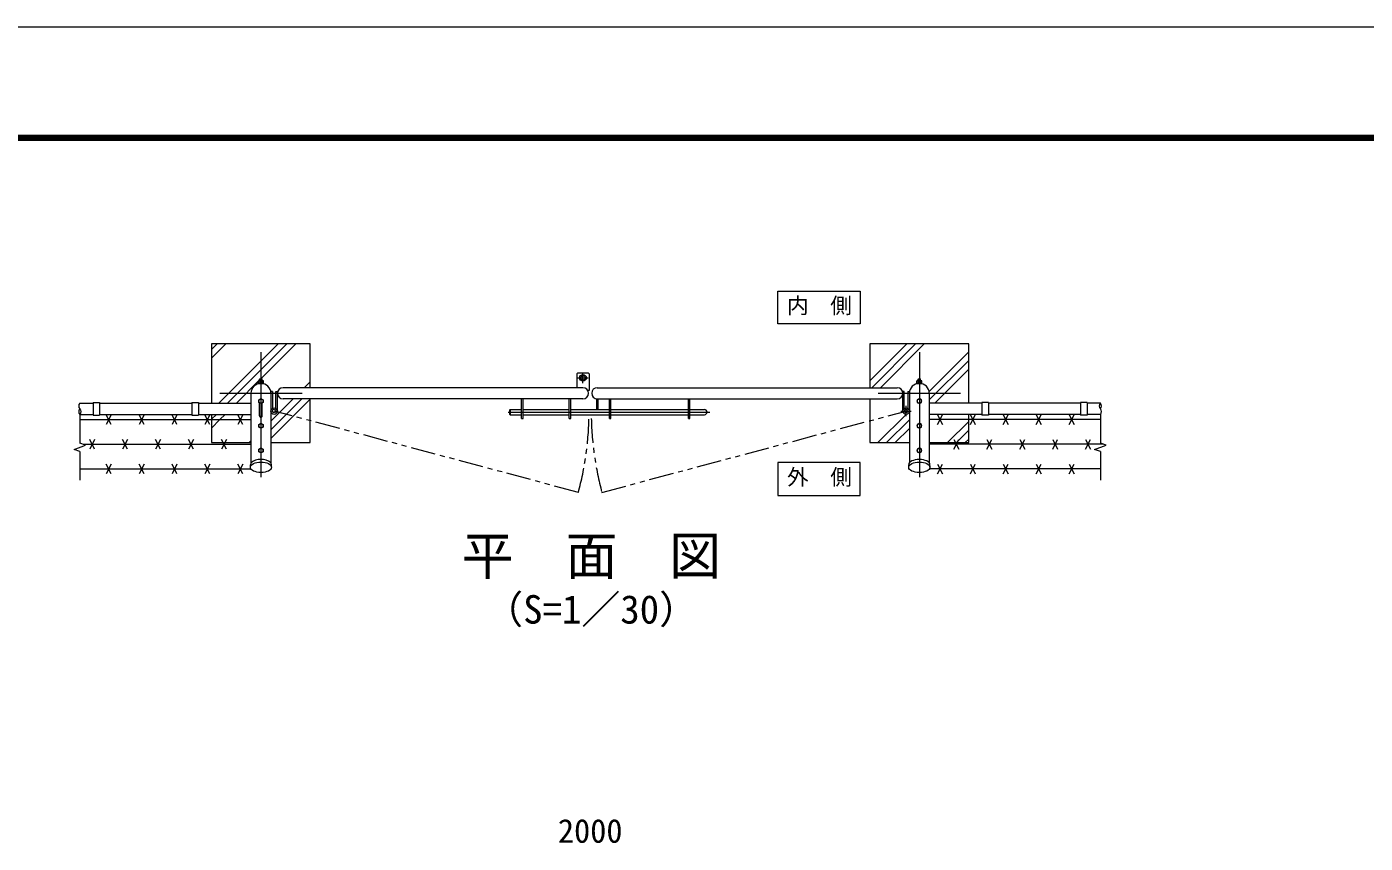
# Model space of a CAD drawing. Units: millimetres, scale not verified. Extents: x -6300 to 6300, y -4455 to 4455.
# Drawn here: x -143 to 3923, y 1973 to 4455 of the extents above; entities that cross this region are included whole.
import ezdxf
from ezdxf.enums import TextEntityAlignment as Align

# ---------------------------------------------------------------- set-up
doc = ezdxf.new("R2010")
doc.units = ezdxf.units.MM
doc.header["$LTSCALE"] = 30
for name, pattern in [('DASHED', [7.5, 6, -1.5]), ('USER1', [50.8, 31.75, -6.35, 6.35, -6.35]), ('USER2', [5, 2.5, -0.5, 0.5, -0.5, 0.5, -0.5])]:
    doc.linetypes.add(name, pattern=pattern)
for name, color, linetype, lineweight in [('0-0_D-DCR-HCH', 7, 'Continuous', 9), ('0-1_D-STR1', 1, 'Continuous', 18), ('0-2_D-STR3', 3, 'Continuous', 13), ('0-3_D-BMK', 2, 'USER1', 13), ('0-4_D-STR4', 7, 'Continuous', 9), ('0-6_D-STR-TXT', 7, 'Continuous', 9), ('0-7_D-STR-DIM', 7, 'Continuous', 9), ('0-9_D-TTL-TXT', 7, 'Continuous', 18), ('0-A_D-TTL', 7, 'Continuous', 9)]:
    doc.layers.add(name, color=color, linetype=linetype, lineweight=lineweight)
doc.styles.add('ＭＳ ゴシック', font='')
doc.styles.get('ＭＳ ゴシック').set_extended_font_data('MS Gothic')

msp = doc.modelspace()

# ---------------------------------------------------------------- linework, layer by layer
at = {"layer": '0-0_D-DCR-HCH'}
for p, q in [((418.32, 3447.45), (461.78, 3490.91)), ((418.32, 3473.97), (435.26, 3490.91)), ((440.63, 3310.66), (620.88, 3490.91)), ((467.15, 3310.66), (647.4, 3490.91)), ((567.29, 3384.29), (673.91, 3490.91)), ((2418.32, 3379.17), (2530.07, 3490.91)), ((2423.58, 3357.91), (2556.58, 3490.91)), ((2450.1, 3357.91), (2583.1, 3490.91)), ((2597.98, 3346.69), (2718.32, 3467.03)), ((2598.57, 3320.77), (2718.32, 3440.52)), ((493.66, 3310.66), (564.32, 3381.32)), ((700.01, 3357.91), (718.32, 3376.22)), ((2614.98, 3310.66), (2718.32, 3414)), ((418.32, 3261.84), (433.15, 3276.66)), ((2442.2, 3190.91), (2528.22, 3276.93)), ((2468.72, 3190.91), (2538.07, 3260.27)), ((2538.06, 3286.77), (2538.07, 3286.78)), ((2495.23, 3190.91), (2538.07, 3233.75)), ((2680.85, 3190.91), (2718.32, 3228.39)), ((533.01, 3190.91), (538.07, 3195.97)), ((2675.85, 3185.91), (2679.16, 3189.23)), ((2707.37, 3190.91), (2718.32, 3201.87))]:
    msp.add_line(p, q, dxfattribs=at)
for points in [[(598.57, 3229.96), (645.62, 3277), (692.53, 3323.91)], [(598.57, 3256.47), (624.7, 3282.6), (666.01, 3323.91)], [(598.57, 3203.44), (666.54, 3271.41), (718.32, 3323.19)], [(418.32, 3235.32), (443.91, 3260.91), (459.66, 3276.66)], [(2649.33, 3185.91), (2654.33, 3190.91), (2718.32, 3254.9)]]:
    msp.add_lwpolyline(points, dxfattribs=at)
at = {"layer": '0-1_D-STR1'}
for p, q in [((538.07, 3340.91), (538.07, 3129.19)), ((598.57, 3340.91), (598.57, 3129.19)), ((1546.57, 3357.91), (635.57, 3357.91)), ((1590.07, 3357.91), (2501.07, 3357.91)), ((2538.07, 3340.91), (2538.07, 3129.19)), ((2598.57, 3340.91), (2598.57, 3129.19)), ((18.32, 3310.66), (58.32, 3310.66)), ((78.32, 3310.66), (358.32, 3310.66)), ((378.32, 3310.66), (538.07, 3310.66)), ((1546.57, 3323.91), (635.57, 3323.91)), ((1590.07, 3323.91), (2501.07, 3323.91)), ((2758.32, 3310.66), (2598.57, 3310.66)), ((3058.32, 3310.66), (2778.32, 3310.66)), ((3118.32, 3310.66), (3078.32, 3310.66)), ((18.32, 3276.66), (58.32, 3276.66)), ((78.32, 3276.66), (358.32, 3276.66)), ((378.32, 3276.66), (538.07, 3276.66)), ((2758.32, 3276.66), (2598.57, 3276.66)), ((3058.32, 3276.66), (2778.32, 3276.66)), ((3118.32, 3276.66), (3078.32, 3276.66)), ((536.22, 3115.91), (536.22, 3123.88)), ((600.42, 3115.91), (600.42, 3123.88)), ((2536.22, 3115.91), (2536.22, 3123.88)), ((2600.42, 3115.91), (2600.42, 3123.88))]:
    msp.add_line(p, q, dxfattribs=at)
for centre, radius, start, end in [((568.32, 3340.91), 30.25, 0, 180), ((635.57, 3340.91), 17, 90, 270), ((1546.57, 3340.91), 17, 270, 90), ((1590.07, 3340.91), 17, 90, 270), ((2501.07, 3340.91), 17, 270, 90), ((2568.32, 3340.91), 30.25, 0, 180)]:
    msp.add_arc(centre, radius, start, end, dxfattribs=at)
for centre, major_axis, start_param, end_param in [((568.32, 3123.88), (32.1, 0), 6.2831853, 9.424778), ((2568.32, 3123.88), (-32.1, 0), 3.1415927, 6.2831853)]:
    msp.add_ellipse(centre, major_axis=major_axis, ratio=0.494803, start_param=start_param, end_param=end_param, dxfattribs=at)
for centre, major_axis in [((568.32, 3115.91), (32.1, 0)), ((2568.32, 3115.91), (-32.1, 0))]:
    msp.add_ellipse(centre, major_axis=major_axis, ratio=0.494803, dxfattribs=at)
at = {"layer": '0-2_D-STR3'}
for p, q in [((560.82, 3372.76), (560.82, 3378.56)), ((562.4, 3379.26), (573.97, 3379.26)), ((564.32, 3379.26), (564.32, 3383.46)), ((564.57, 3378.56), (564.57, 3372.76)), ((565.02, 3379.26), (565.02, 3384.16)), ((565.52, 3384.66), (571.12, 3384.66)), ((572.32, 3383.46), (571.12, 3384.66)), ((571.62, 3379.26), (571.62, 3384.16)), ((572.07, 3378.56), (572.07, 3372.76)), ((572.32, 3379.26), (572.32, 3383.46)), ((575.82, 3372.76), (575.82, 3378.56)), ((1530.57, 3402.66), (1527.57, 3399.66)), ((1527.57, 3399.66), (1527.57, 3357.91)), ((1530.57, 3402.66), (1562.57, 3402.66)), ((1562.57, 3402.66), (1565.57, 3399.66)), ((1565.57, 3399.66), (1565.57, 3349.66)), ((2560.82, 3372.76), (2560.82, 3378.56)), ((2562.4, 3379.26), (2573.97, 3379.26)), ((2564.32, 3379.26), (2564.32, 3383.46)), ((2564.57, 3378.56), (2564.57, 3372.76)), ((2565.02, 3379.26), (2565.02, 3384.16)), ((2565.52, 3384.66), (2571.12, 3384.66)), ((2572.32, 3383.46), (2571.12, 3384.66)), ((2571.62, 3379.26), (2571.62, 3384.16)), ((2572.07, 3378.56), (2572.07, 3372.76)), ((2572.32, 3379.26), (2572.32, 3383.46)), ((2575.82, 3372.76), (2575.82, 3378.56)), ((560.32, 3372.76), (576.32, 3372.76)), ((560.32, 3371.16), (560.32, 3372.76)), ((560.82, 3372.76), (575.82, 3372.76)), ((564.32, 3370.9), (564.32, 3371.16)), ((572.32, 3370.9), (572.32, 3371.16)), ((603.07, 3345.91), (598.57, 3345.91)), ((598.57, 3345.91), (598.57, 3286.91)), ((603.07, 3345.91), (603.07, 3295.27)), ((614.07, 3295.27), (614.07, 3345.91)), ((614.07, 3345.91), (618.57, 3345.91)), ((618.57, 3286.91), (618.57, 3345.91)), ((1565.57, 3349.66), (1561.15, 3349.66)), ((2518.07, 3286.91), (2518.07, 3345.91)), ((2522.57, 3345.91), (2518.07, 3345.91)), ((2522.57, 3295.27), (2522.57, 3345.91)), ((2533.57, 3345.91), (2533.57, 3295.27)), ((2533.57, 3345.91), (2538.07, 3345.91)), ((2538.07, 3345.91), (2538.07, 3286.91)), ((2560.32, 3372.76), (2576.32, 3372.76)), ((2560.32, 3371.16), (2560.32, 3372.76)), ((2560.82, 3372.76), (2575.82, 3372.76)), ((2564.32, 3370.9), (2564.32, 3371.16)), ((2572.32, 3370.9), (2572.32, 3371.16)), ((58.32, 3312.66), (58.32, 3274.66)), ((58.32, 3312.66), (78.32, 3312.66)), ((78.32, 3312.66), (78.32, 3274.66)), ((358.32, 3312.66), (358.32, 3274.66)), ((358.32, 3312.66), (378.32, 3312.66)), ((378.32, 3312.66), (378.32, 3274.66)), ((564.32, 3272.29), (564.32, 3310.93)), ((572.32, 3272.29), (572.32, 3310.93)), ((1360.07, 3264.66), (1360.07, 3323.91)), ((1364.57, 3264.66), (1364.57, 3323.91)), ((1505.07, 3264.66), (1505.07, 3323.91)), ((1509.57, 3264.66), (1509.57, 3323.91)), ((1588.32, 3323.91), (1592.82, 3323.91)), ((1588.32, 3291.66), (1588.32, 3323.91)), ((1592.82, 3291.66), (1592.82, 3323.91)), ((1627.07, 3264.66), (1627.07, 3323.91)), ((1631.57, 3264.66), (1631.57, 3323.91)), ((1867.07, 3264.66), (1867.07, 3323.91)), ((1871.57, 3264.66), (1871.57, 3323.91)), ((2758.32, 3312.66), (2758.32, 3274.66)), ((2778.32, 3312.66), (2758.32, 3312.66)), ((2778.32, 3312.66), (2778.32, 3274.66)), ((3058.32, 3312.66), (3058.32, 3274.66)), ((3078.32, 3312.66), (3058.32, 3312.66)), ((3078.32, 3312.66), (3078.32, 3274.66)), ((18.32, 3260.91), (538.07, 3260.91)), ((58.32, 3274.66), (78.32, 3274.66)), ((113.32, 3245.91), (98.32, 3275.91)), ((113.32, 3275.91), (98.32, 3245.91)), ((213.32, 3245.91), (198.32, 3275.91)), ((213.32, 3275.91), (198.32, 3245.91)), ((313.32, 3245.91), (298.32, 3275.91)), ((313.32, 3275.91), (298.32, 3245.91)), ((358.32, 3274.66), (378.32, 3274.66)), ((413.32, 3245.91), (398.32, 3275.91)), ((413.32, 3275.91), (398.32, 3245.91)), ((513.32, 3245.91), (498.32, 3275.91)), ((513.32, 3275.91), (498.32, 3245.91)), ((1323.57, 3289.66), (1325.57, 3291.66)), ((1323.57, 3289.66), (1323.57, 3277.66)), ((1323.57, 3277.66), (1325.57, 3275.66)), ((1325.57, 3291.66), (1360.07, 3291.66)), ((1325.57, 3291.66), (1325.57, 3275.66)), ((1325.57, 3275.66), (1360.07, 3275.66)), ((1360.07, 3264.66), (1364.57, 3264.66)), ((1364.57, 3291.66), (1505.07, 3291.66)), ((1364.57, 3275.66), (1505.07, 3275.66)), ((1505.07, 3264.66), (1509.57, 3264.66)), ((1509.57, 3291.66), (1627.07, 3291.66)), ((1509.57, 3275.66), (1627.07, 3275.66)), ((1627.07, 3264.66), (1631.57, 3264.66)), ((1631.57, 3291.66), (1867.07, 3291.66)), ((1631.57, 3275.66), (1867.07, 3275.66)), ((1867.07, 3264.66), (1871.57, 3264.66)), ((1871.57, 3291.66), (1915.57, 3291.66)), ((1871.57, 3275.66), (1915.57, 3275.66)), ((3118.32, 3260.91), (2598.57, 3260.91)), ((2623.32, 3245.91), (2638.32, 3275.91)), ((2623.32, 3275.91), (2638.32, 3245.91)), ((2723.32, 3245.91), (2738.32, 3275.91)), ((2723.32, 3275.91), (2738.32, 3245.91)), ((2778.32, 3274.66), (2758.32, 3274.66)), ((2823.32, 3245.91), (2838.32, 3275.91)), ((2823.32, 3275.91), (2838.32, 3245.91)), ((2923.32, 3245.91), (2938.32, 3275.91)), ((2923.32, 3275.91), (2938.32, 3245.91)), ((3023.32, 3245.91), (3038.32, 3275.91)), ((3023.32, 3275.91), (3038.32, 3245.91)), ((3078.32, 3274.66), (3058.32, 3274.66)), ((28.15, 3185.91), (538.07, 3185.91)), ((63.32, 3170.91), (48.32, 3200.91)), ((63.32, 3200.91), (48.32, 3170.91)), ((163.32, 3170.91), (148.32, 3200.91)), ((163.32, 3200.91), (148.32, 3170.91)), ((263.32, 3170.91), (248.32, 3200.91)), ((263.32, 3200.91), (248.32, 3170.91)), ((363.32, 3170.91), (348.32, 3200.91)), ((363.32, 3200.91), (348.32, 3170.91)), ((463.32, 3170.91), (448.32, 3200.91)), ((463.32, 3200.91), (448.32, 3170.91)), ((3128.15, 3185.91), (2598.57, 3185.91)), ((2673.32, 3170.91), (2688.32, 3200.91)), ((2673.32, 3200.91), (2688.32, 3170.91)), ((2773.32, 3170.91), (2788.32, 3200.91)), ((2773.32, 3200.91), (2788.32, 3170.91)), ((2873.32, 3170.91), (2888.32, 3200.91)), ((2873.32, 3200.91), (2888.32, 3170.91)), ((2973.32, 3170.91), (2988.32, 3200.91)), ((2973.32, 3200.91), (2988.32, 3170.91)), ((3073.32, 3170.91), (3088.32, 3200.91)), ((3073.32, 3200.91), (3088.32, 3170.91)), ((18.32, 3110.91), (538.07, 3110.91)), ((113.32, 3095.91), (98.32, 3125.91)), ((113.32, 3125.91), (98.32, 3095.91)), ((213.32, 3095.91), (198.32, 3125.91)), ((213.32, 3125.91), (198.32, 3095.91)), ((313.32, 3095.91), (298.32, 3125.91)), ((313.32, 3125.91), (298.32, 3095.91)), ((413.32, 3095.91), (398.32, 3125.91)), ((413.32, 3125.91), (398.32, 3095.91)), ((513.32, 3095.91), (498.32, 3125.91)), ((513.32, 3125.91), (498.32, 3095.91)), ((3118.32, 3110.91), (2598.57, 3110.91)), ((2623.32, 3095.91), (2638.32, 3125.91)), ((2623.32, 3125.91), (2638.32, 3095.91)), ((2723.32, 3095.91), (2738.32, 3125.91)), ((2723.32, 3125.91), (2738.32, 3095.91)), ((2823.32, 3095.91), (2838.32, 3125.91)), ((2823.32, 3125.91), (2838.32, 3095.91)), ((2923.32, 3095.91), (2938.32, 3125.91)), ((2923.32, 3125.91), (2938.32, 3095.91)), ((3023.32, 3095.91), (3038.32, 3125.91)), ((3023.32, 3125.91), (3038.32, 3095.91))]:
    msp.add_line(p, q, dxfattribs=at)
for points in [[(565.52, 3384.66), (564.32, 3383.46), (572.32, 3383.46)], [(2565.52, 3384.66), (2564.32, 3383.46), (2572.32, 3383.46)], [(560.32, 3371.16), (576.32, 3371.16), (576.32, 3372.76)], [(2560.32, 3371.16), (2576.32, 3371.16), (2576.32, 3372.76)]]:
    msp.add_lwpolyline(points, dxfattribs=at)
for points in [[(561.82, 3320.87), (568.32, 3324.62), (574.82, 3320.87), (574.82, 3313.36), (568.32, 3309.61), (561.82, 3313.36)], [(2574.82, 3320.87), (2568.32, 3324.62), (2561.82, 3320.87), (2561.82, 3313.36), (2568.32, 3309.61), (2574.82, 3313.36)], [(561.82, 3245.87), (568.32, 3249.62), (574.82, 3245.87), (574.82, 3238.36), (568.32, 3234.61), (561.82, 3238.36)], [(2574.82, 3245.87), (2568.32, 3249.62), (2561.82, 3245.87), (2561.82, 3238.36), (2568.32, 3234.61), (2574.82, 3238.36)], [(561.82, 3170.87), (568.32, 3174.62), (574.82, 3170.87), (574.82, 3163.36), (568.32, 3159.61), (561.82, 3163.36)], [(2574.82, 3170.87), (2568.32, 3174.62), (2561.82, 3170.87), (2561.82, 3163.36), (2568.32, 3159.61), (2574.82, 3163.36)]]:
    msp.add_lwpolyline(points, close=True, dxfattribs=at)
for centre, radius in [((1546.57, 3387.66), 10), ((1546.57, 3387.66), 6.5), ((568.32, 3317.11), 6.25), ((608.57, 3286.91), 10), ((2528.07, 3286.91), 10), ((2568.32, 3317.11), 6.25), ((608.57, 3286.91), 5.5), ((2528.07, 3286.91), 5.5), ((568.32, 3242.11), 6.25), ((2568.32, 3242.11), 6.25), ((568.32, 3167.11), 6.25), ((2568.32, 3167.11), 6.25)]:
    msp.add_circle(centre, radius, dxfattribs=at)
for centre, radius, start, end in [((562.7, 3376.47), 2.81, 48.21899, 131.78101), ((568.32, 3368.87), 10.39, 68.85295, 111.14705), ((573.95, 3376.4), 2.86, 49.0514, 130.9486), ((2562.7, 3376.47), 2.81, 48.21899, 131.78101), ((2568.32, 3368.87), 10.39, 68.85295, 111.14705), ((2573.95, 3376.4), 2.86, 49.0514, 130.9486), ((1915.57, 3283.66), 8, 270, 90)]:
    msp.add_arc(centre, radius, start, end, dxfattribs=at)
at = {"layer": '0-2_D-STR3', "linetype": 'DASHED'}
msp.add_arc((568.32, 3272.29), 4, 180, 0, dxfattribs=at)
at = {"layer": '0-3_D-BMK'}
for p, q in [((568.32, 3465.91), (568.32, 3085.91)), ((2568.32, 3465.91), (2568.32, 3085.91)), ((1530.57, 3387.66), (1562.57, 3387.66)), ((1546.57, 3371.66), (1546.57, 3403.66)), ((443.32, 3340.91), (693.32, 3340.91)), ((2443.32, 3340.91), (2693.32, 3340.91)), ((2528.07, 3271.38), (2528.07, 3302.45)), ((1319.23, 3283.66), (1932.18, 3283.66)), ((2512.54, 3286.91), (2543.6, 3286.91))]:
    msp.add_line(p, q, dxfattribs=at)
at = {"layer": '0-3_D-BMK', "linetype": 'USER2'}
for p, q in [((1532.59, 3039.69), (608.57, 3286.91)), ((1604.05, 3039.69), (2528.07, 3286.91))]:
    msp.add_line(p, q, dxfattribs=at)
for centre, start, end in [((608.57, 3286.91), 345.02102, 358.66711), ((2528.07, 3286.91), 181.33289, 194.97898)]:
    msp.add_arc(centre, 956.52, start, end, dxfattribs=at)
at = {"layer": '0-4_D-STR4'}
for p, q in [((418.32, 3490.91), (418.32, 3310.66)), ((2418.32, 3490.91), (2418.32, 3357.91))]:
    msp.add_line(p, q, dxfattribs=at)
for points in [[(718.32, 3357.91), (718.32, 3490.91), (418.32, 3490.91)], [(2718.32, 3310.66), (2718.32, 3490.91), (2418.32, 3490.91)], [(598.57, 3190.91), (718.32, 3190.91), (718.32, 3323.91)], [(2418.32, 3323.91), (2418.32, 3190.91), (2538.07, 3190.91)], [(418.32, 3276.66), (418.32, 3190.91), (538.07, 3190.91)], [(2598.57, 3190.91), (2718.32, 3190.91), (2718.32, 3276.66)]]:
    msp.add_lwpolyline(points, dxfattribs=at)
at = {"layer": '0-6_D-STR-TXT'}
for points in [[(2388.86, 3651.58), (2388.86, 3551.58), (2138.86, 3551.58), (2138.86, 3651.58)], [(2388.86, 3030.24), (2388.86, 3130.24), (2138.86, 3130.24), (2138.86, 3030.24)]]:
    msp.add_lwpolyline(points, close=True, dxfattribs=at)
at = {"layer": '0-7_D-STR-DIM'}
for p, q in [((18.32, 3276.66), (18.32, 3189.49)), ((3118.32, 3276.66), (3118.32, 3189.49)), ((0.7, 3170.25), (35.94, 3183.08)), ((35.94, 3183.08), (18.32, 3189.49)), ((3100.7, 3170.25), (3135.94, 3183.08)), ((3135.94, 3183.08), (3118.32, 3189.49)), ((18.32, 3163.84), (0.7, 3170.25)), ((18.32, 3163.84), (18.32, 3076.66)), ((3118.32, 3163.84), (3100.7, 3170.25)), ((3118.32, 3163.84), (3118.32, 3076.66))]:
    msp.add_line(p, q, dxfattribs=at)
for centre, start, end in [((26.87, 3302.16), 135.18146, 224.81854), ((26.87, 3285.16), 135.18146, 224.81854), ((9.77, 3285.16), 315.18146, 44.81854), ((3126.87, 3302.16), 135.18146, 224.81854), ((3109.77, 3302.16), 315.18146, 44.81854), ((3109.77, 3285.16), 315.18146, 44.81854)]:
    msp.add_arc(centre, 12.06, start, end, dxfattribs=at)
at = {"layer": '0-A_D-TTL', "color": 2, "lineweight": 18}
msp.add_lwpolyline([(-6300, 4455), (6300, 4455), (6300, -4455), (-6300, -4455)], close=True, dxfattribs=at)
at = {"layer": '0-A_D-TTL'}
for points in [[(-5895, 4125), (5895, 4125), (5895, -4125), (-5895, -4125)], [(-5891.25, 4121.25), (5891.25, 4121.25), (5891.25, -4121.25), (-5891.25, -4121.25)], [(-5887.5, 4117.5), (5887.5, 4117.5), (5887.5, -4117.5), (-5887.5, -4117.5)], [(-5883.75, 4113.75), (5883.75, 4113.75), (5883.75, -4113.75), (-5883.75, -4113.75)], [(-5880, 4110), (5880, 4110), (5880, -4110), (-5880, -4110)]]:
    msp.add_lwpolyline(points, close=True, dxfattribs=at)

# ---------------------------------------------------------------- texts
at = {"layer": '0-6_D-STR-TXT', "style": 'ＭＳ ゴシック'}
for s, p in [('内\u3000側', (2166.4, 3569.11)), ('外\u3000側', (2166.4, 3047.77))]:
    msp.add_text(s, height=48.17, dxfattribs=at).set_placement(p, align=Align.BOTTOM_LEFT)
at = {"layer": '0-7_D-STR-DIM', "style": 'ＭＳ ゴシック'}
msp.add_text('2000', height=72.14, dxfattribs=at).set_placement((1470.45, 1953.07), align=Align.BOTTOM_LEFT)
at = {"layer": '0-9_D-TTL-TXT', "style": 'ＭＳ ゴシック'}
for s, height, p in [('平\u3000面\u3000図', 115.5, (1178.47, 2754.61)), ('（S=1／30）', 86.66, (1246.7, 2614.82))]:
    msp.add_text(s, height=height, dxfattribs=at).set_placement(p, align=Align.BOTTOM_LEFT)

doc.saveas('drawing.dxf')
